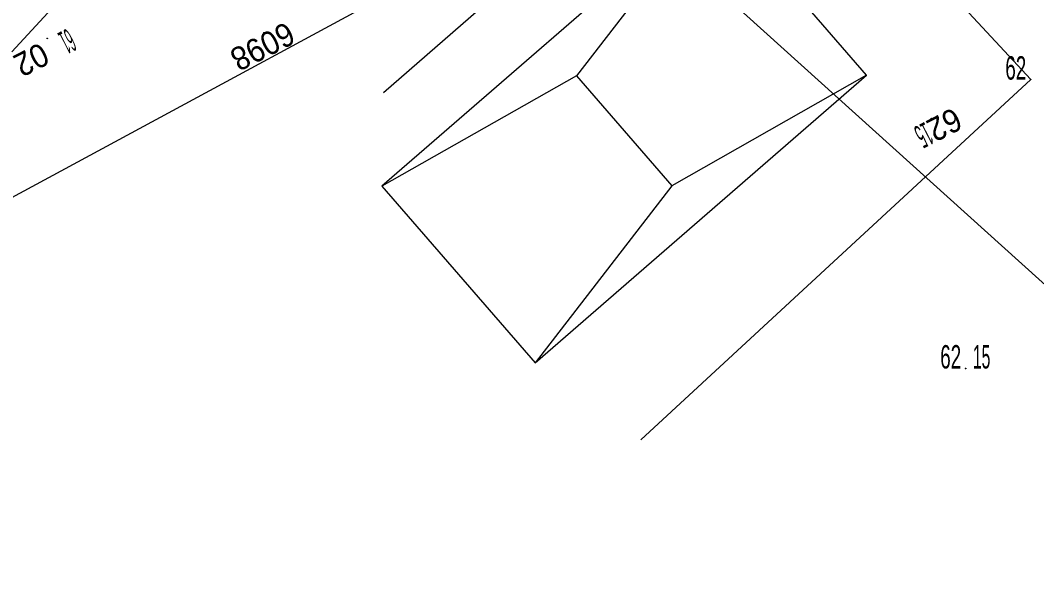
# Model space of a CAD drawing. Extents: x 2341 to 2734, y 4842 to 5070.
# Drawn here: x 2565.27 to 2600.01, y 4851.54 to 4870.42 of the extents above; entities that cross this region are included whole.
import ezdxf

# ---------------------------------------------------------------- set-up
doc = ezdxf.new("R2010")
doc.units = 0
doc.header["$LTSCALE"] = 0.32
for name, color, linetype, lineweight in [('1', 7, 'Continuous', 13), ('2', 7, 'Continuous', 13), ('3', 7, 'Continuous', 13), ('32', 7, 'Continuous', 13), ('7', 7, 'Continuous', 13), ('8', 7, 'Continuous', 13)]:
    doc.layers.add(name, color=color, linetype=linetype, lineweight=lineweight)

msp = doc.modelspace()

# ---------------------------------------------------------------- linework, layer by layer
at = {"layer": '1'}
msp.add_circle((2599.804, 4868.391), 0.01, dxfattribs=at)
at = {"layer": '2'}
for centre in [(2599.804, 4868.391), (2597.5797, 4858.5181)]:
    msp.add_circle(centre, 0.01, dxfattribs=at)
at = {"layer": '3'}
msp.add_line((2584.2828, 4868.5251), (2587.542, 4864.7654), dxfattribs=at)
for points in [[(2586.4807, 4856.0822), (2599.804, 4868.391), (2590.147, 4878.796), (2577.6828, 4867.9436)], [(2588.9599, 4874.5793), (2584.2828, 4868.5251), (2577.6302, 4864.7498)], [(2594.1947, 4868.5406), (2587.542, 4864.7654), (2582.865, 4858.7111)]]:
    msp.add_lwpolyline(points, dxfattribs=at)
msp.add_lwpolyline([(2588.9599, 4874.5793), (2577.6302, 4864.7498), (2582.865, 4858.7111), (2594.1947, 4868.5406)], close=True, dxfattribs=at)
at = {"layer": '32'}
for centre in [(2573.5992, 4869.9941), (2566.1958, 4869.7995), (2596.4087, 4867.07)]:
    msp.add_circle(centre, 0.01, dxfattribs=at)
at = {"layer": '7'}
msp.add_lwpolyline([(2564.9865, 4869.345), (2567.719, 4872.3105), (2570.6659, 4875.8902), (2573.525, 4879.479), (2575.9944, 4882.4715), (2578.0228, 4884.7651), (2579.6049, 4886.3498), (2580.7607, 4887.2679), (2581.6143, 4887.783), (2582.29, 4888.1594), (2582.809, 4888.4429), (2583.1748, 4888.6437), (2583.3862, 4888.7784), (2583.4331, 4888.935), (2583.3056, 4889.2014), (2583.0024, 4889.5922), (2582.5275, 4890.1068), (2581.9049, 4890.7275), (2581.2744, 4891.3481), (2580.776, 4891.8624), (2580.433, 4892.2527), (2580.2464, 4892.5187)], dxfattribs=at)
at = {"layer": '8'}
msp.add_lwpolyline([(2520.935, 4897.8033), (2529.8337, 4890.4632), (2539.4958, 4898.8494), (2568.9405, 4911.822), (2588.3067, 4926.1117), (2607.1394, 4924.3246), (2619.9325, 4927.7364), (2627.3338, 4938.0448), (2632.624, 4955.1526), (2643.875, 4982.963), (2661.5034, 5017.8261), (2635.3651, 5045.0161), (2656.9924, 5065.8069), (2706.3438, 5015.7873), (2687.0667, 4966.7342), (2675.3474, 4940.0491), (2666.0845, 4920.6255), (2657.7867, 4898.9525), (2630.9126, 4870.8995), (2600.7746, 4860.9412), (2585.0039, 4875.189), (2562.5626, 4863.0555), (2546.4497, 4851.9196), (2520.0347, 4851.5404)], dxfattribs=at)

# ---------------------------------------------------------------- texts
at = {"layer": '1', "width": 0.6}
msp.add_text('62', height=0.8, dxfattribs=at).set_placement((2598.9375, 4868.391))
at = {"layer": '2'}
for s, width, p in [('62', 0.6, (2598.9375, 4868.391)), ('62', 0.6, (2596.7132, 4858.5181)), ('15', 0.5, (2597.8297, 4858.5181))]:
    msp.add_text(s, height=0.8, dxfattribs=dict(at, width=width)).set_placement(p)
at = {"layer": '32'}
for s, width, p in [('61', 0.35, (2566.8863, 4870.1537)), ('60', 0.95, (2574.3803, 4870.3948)), ('98', 0.95, (2573.3768, 4869.88)), ('02', 0.95, (2565.9733, 4869.6854)), ('62', 0.95, (2597.1796, 4867.4655)), ('15', 0.4, (2596.1862, 4866.9558))]:
    msp.add_text(s, height=0.8, rotation=207.159, dxfattribs=dict(at, width=width)).set_placement(p)

doc.saveas('drawing.dxf')
